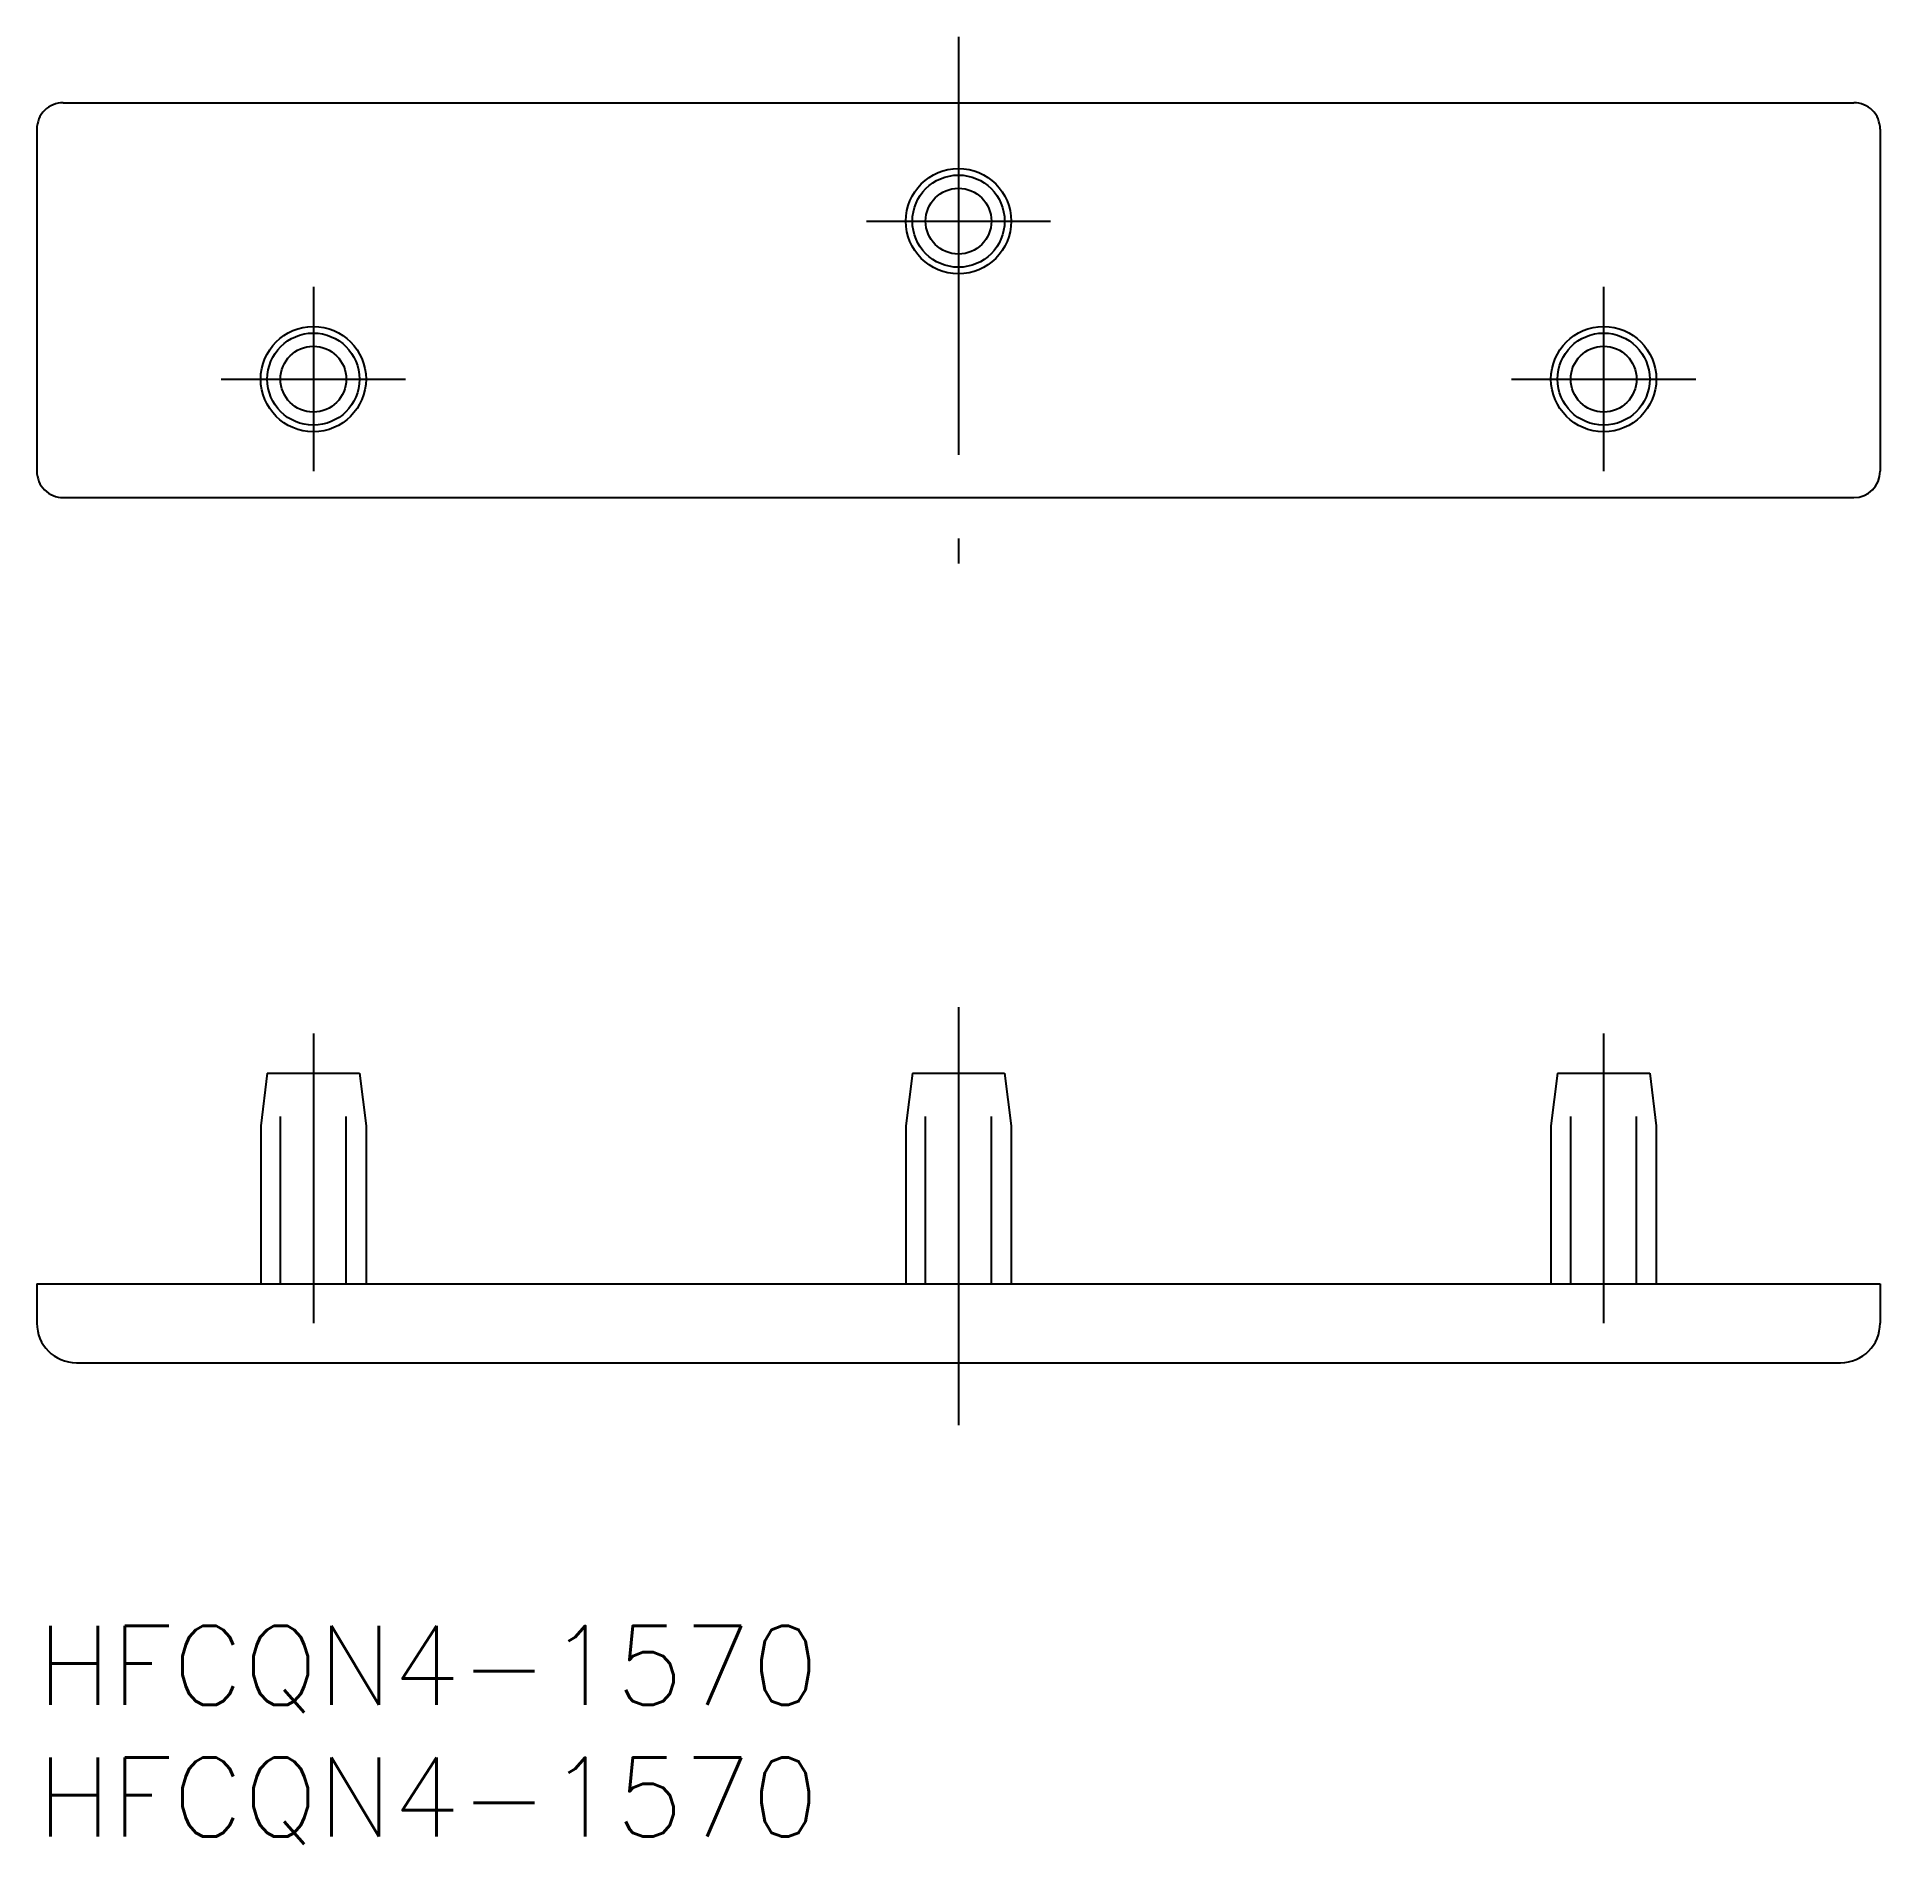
# Model space of a CAD drawing. Extents: x 0 to 70, y -8.3 to 60.4.
import ezdxf

# ---------------------------------------------------------------- set-up
doc = ezdxf.new("R2010")
doc.units = 0
doc.header["$LTSCALE"] = 0.5
doc.linetypes.add('CENTER', pattern=[50.8, 31.75, -6.35, 6.35, -6.35])
doc.linetypes.add('DASHED', pattern=[19.05, 12.7, -6.35])
for name, color, linetype in [('MSM_CENTER', 1, 'CENTER'), ('MSM_CONTINUOUS', 7, 'CONTINUOUS'), ('MSM_DASHED', 4, 'DASHED'), ('MSM_PART_NUMBER', 7, 'CONTINUOUS')]:
    doc.layers.add(name, color=color, linetype=linetype)
doc.styles.get("Standard").update_dxf_attribs({"font": 'txt.shx', "height": 1, "bigfont": 'bigfont.shx'})

# ---------------------------------------------------------------- blocks, each defined once
blk = doc.blocks.new('*U2')
at = {"layer": 'MSM_PART_NUMBER'}
blk.add_text('HFCQN4-1570', height=3, dxfattribs=at).set_placement((0, -3))
blk = doc.blocks.new('*U3')
at = {"layer": 'MSM_PART_NUMBER'}
blk.add_text('HFCQN4-1570', height=3, dxfattribs=at).set_placement((0, -8))

msp = doc.modelspace()

# ---------------------------------------------------------------- linework, layer by layer
at = {"layer": 'MSM_CENTER'}
for p, q in [((35, 60.35603), (35, 40.35603)), ((31.5, 53.35603), (38.5, 53.35603)), ((10.5, 50.85603), (10.5, 43.85603)), ((59.5, 50.85603), (59.5, 43.85603)), ((7, 47.35603), (14, 47.35603)), ((56, 47.35603), (63, 47.35603)), ((35, 23.5), (35, 7.5)), ((10.5, 22.5), (10.5, 11.5)), ((59.5, 22.5), (59.5, 11.5))]:
    msp.add_line(p, q, dxfattribs=at)
at = {"layer": 'MSM_CONTINUOUS'}
for p, q in [((1, 57.85603), (69, 57.85603)), ((0, 56.85603), (0, 43.85603)), ((70, 56.85603), (70, 43.85603)), ((1, 42.85603), (69, 42.85603)), ((8.75, 21), (8.5, 19)), ((8.75, 21), (12.25, 21)), ((12.25, 21), (12.5, 19)), ((33.25, 21), (33, 19)), ((33.25, 21), (36.75, 21)), ((36.75, 21), (37, 19)), ((57.75, 21), (57.5, 19)), ((57.75, 21), (61.25, 21)), ((61.25, 21), (61.5, 19)), ((8.5, 19), (8.5, 13)), ((12.5, 19), (12.5, 13)), ((33, 19), (33, 13)), ((37, 19), (37, 13)), ((57.5, 19), (57.5, 13)), ((61.5, 19), (61.5, 13)), ((0, 13), (0, 11.5)), ((0, 13), (70, 13)), ((70, 13), (70, 11.5)), ((1.5, 10), (68.5, 10))]:
    msp.add_line(p, q, dxfattribs=at)
for centre, radius in [((35, 53.35603), 2), ((35, 53.35603), 1.75), ((35, 53.35603), 1.25), ((10.5, 47.35603), 2), ((10.5, 47.35603), 1.75), ((59.5, 47.35603), 2), ((59.5, 47.35603), 1.75), ((10.5, 47.35603), 1.25), ((59.5, 47.35603), 1.25)]:
    msp.add_circle(centre, radius, dxfattribs=at)
for centre, radius, start, end in [((1, 56.85603), 1, 90.000003, 180.00001), ((69, 56.85603), 1, 0, 90.000003), ((1, 43.85603), 1, 179.99999, 270), ((69, 43.85603), 1, 270, 0), ((1.5, 11.5), 1.5, 180, 270), ((68.5, 11.5), 1.5, 270, 0)]:
    msp.add_arc(centre, radius, start, end, dxfattribs=at)
at = {"layer": 'MSM_DASHED'}
for p, q in [((9.25, 13), (9.25, 21)), ((11.75, 13), (11.75, 21)), ((33.75, 13), (33.75, 21)), ((36.25, 13), (36.25, 21)), ((58.25, 13), (58.25, 21)), ((60.75, 13), (60.75, 21))]:
    msp.add_line(p, q, dxfattribs=at)

# ---------------------------------------------------------------- block references
at = {"layer": 'MSM_CONTINUOUS'}
for name in ['*U2', '*U3']:
    msp.add_blockref(name, (0, 0), dxfattribs=at)

doc.saveas('drawing.dxf')
